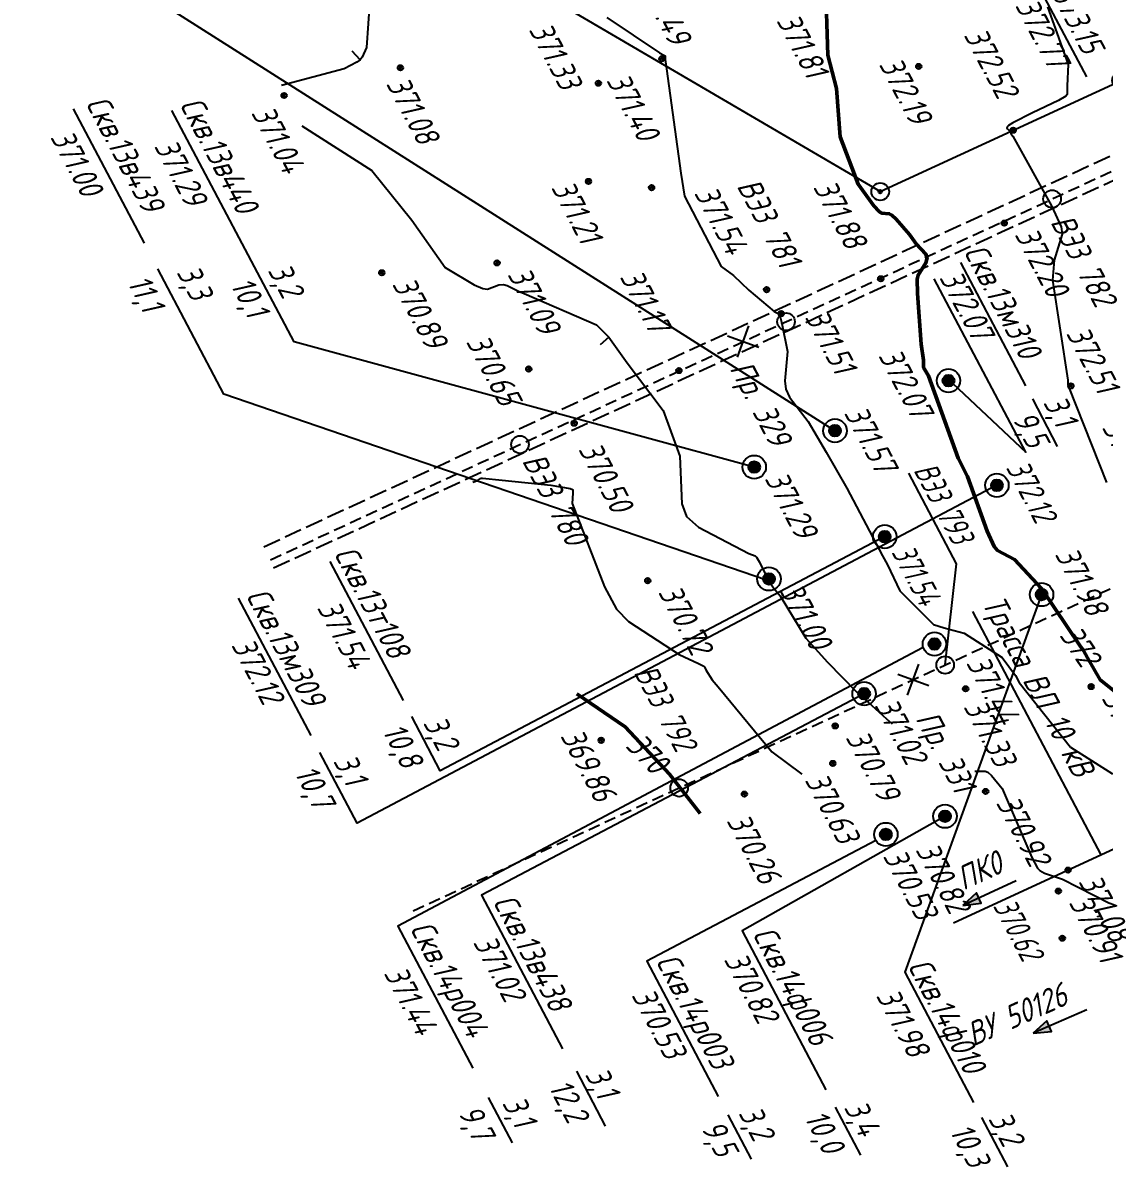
# Model space of a CAD drawing. Extents: x 1519376 to 1519821, y 2185182 to 2185720.
# Drawn here: x 1519402.4 to 1519586.8, y 2185394.9 to 2185590.2 of the extents above; entities that cross this region are included whole.
import ezdxf
from ezdxf.enums import TextEntityAlignment as Align

# ---------------------------------------------------------------- set-up
doc = ezdxf.new("R2010")
doc.units = 0
doc.linetypes.add('IZ_HIDDEN', pattern=[3, 2, -1])
doc.linetypes.add('ИИDash_30_10', pattern=[4, 3, -1])
for name, color, linetype, lineweight in [('ИИ_ГЕОПУНКТ_025', 7, 'Continuous', 25), ('ИИ_ГЕОФИЗИКА_025', 7, 'Continuous', 25), ('ИИ_ОТМЕТКА_025', 7, 'Continuous', 25), ('ИИ_РЕЛЬЕФ_025', 34, 'Continuous', 25), ('ИИ_РЕЛЬЕФ_050', 34, 'Continuous', 50), ('ИИ_СКВАЖИНА_025', 7, 'Continuous', 25), ('ИИ_ТЕКСТ_025', 7, 'Continuous', 25), ('ИИ_ТРАССА_ЛЭП_025', 7, 'Continuous', 25), ('ИИ_ТРАССА_ТРУБ_025', 7, 'Continuous', 25), ('ИИ_УГОДЬЯ_025', 7, 'Continuous', 25)]:
    doc.layers.add(name, color=color, linetype=linetype, lineweight=lineweight)
doc.styles.add('VNIPISIMPLEXCUR', font='simplex.shx', dxfattribs={"width": 0.8, "oblique": 15})

# ---------------------------------------------------------------- blocks, each defined once
blk = doc.blocks.new('PICKET')
at = {"color": 0, "linetype": 'Continuous', "lineweight": 25}
for p, q in [((-0.23, 0), (0.23, 0)), ((0, 0.23), (0, -0.23))]:
    blk.add_line(p, q, dxfattribs=at)
blk.add_circle((0, 0), 0.23, dxfattribs=at)
at = {"color": 0, "linetype": 'Continuous', "style": 'VNIPISIMPLEXCUR', "oblique": 15, "width": 0.8}
blk.add_attdef('OTMETKA', (1.25, 0.3), '', height=2, dxfattribs=at)
at = {"color": 8, "linetype": 'Continuous', "style": 'VNIPISIMPLEXCUR', "oblique": 15, "width": 0.8, "flags": 1}
blk.add_attdef('NOMER', (1.25, -2.7), '', height=2, dxfattribs=at)
blk = doc.blocks.new('ИИ15009')
at = {"linetype": 'Continuous', "lineweight": 25}
blk.add_hatch(color=0, dxfattribs=at).paths.add_polyline_path([(0, 0), (1.5, -0.5), (1.5, 0.5)])
at = {"color": 0, "linetype": 'Continuous', "lineweight": 25}
blk.add_lwpolyline([(0, 0), (1.5, -0.5), (1.5, 0.5)], close=True, dxfattribs=at)
blk.add_lwpolyline([(5, 0), (0, 0)], dxfattribs=at)
blk = doc.blocks.new('ИИ050052Р')
at = {"linetype": 'Continuous', "lineweight": 25}
h = blk.add_hatch(color=0, dxfattribs=at)
edge = h.paths.add_edge_path()
edge.add_arc((0, 0), 0.15, 0, 360)
at = {"color": 0, "linetype": 'Continuous', "lineweight": 25}
for radius in [0.75, 0.15]:
    blk.add_circle((0, 0), radius, dxfattribs=at)
at = {"color": 0, "linetype": 'Continuous', "style": 'VNIPISIMPLEXCUR', "oblique": 15, "width": 0.8}
for tag, p in [('CENTRE', (1.45, 0.7)), ('HEIGHT', (1.45, -2.7))]:
    blk.add_attdef(tag, p, '', height=2, dxfattribs=at)
for tag, p in [('NUMBER', (-2, -1)), ('STATIONING', (-2, -4.4)), ('ALPHA', (-2, -7.8))]:
    blk.add_attdef(tag, text='', height=2, dxfattribs=at).set_placement(p, align=Align.RIGHT)
at = {"color": 253, "linetype": 'Continuous', "style": 'VNIPISIMPLEXCUR', "oblique": 15, "width": 0.8, "flags": 1}
blk.add_attdef('NOTE', text='', height=1.6, dxfattribs=at).set_placement((-2, -10.8), align=Align.RIGHT)
blk = doc.blocks.new('ИИ053296')
at = {"color": 0, "linetype": 'Continuous', "lineweight": 25}
blk.add_lwpolyline([(0, 0), (1, 0)], dxfattribs=at)
blk = doc.blocks.new('ИИ22001')
at = {"color": 0, "linetype": 'Continuous', "lineweight": 25}
blk.add_circle((0, 0), 0.75, dxfattribs=at)
at = {"color": 0, "linetype": 'Continuous', "style": 'VNIPISIMPLEXCUR', "oblique": 15, "width": 0.8}
blk.add_attdef('NUMBER', (1.7, -1), '', height=2, dxfattribs=at)
blk = doc.blocks.new('ИИ22002')
at = {"color": 0, "linetype": 'Continuous', "lineweight": 25}
for points in [[(-1, 1), (1, -1)], [(-1, -1), (1, 1)]]:
    blk.add_lwpolyline(points, dxfattribs=at)
at = {"color": 0, "linetype": 'Continuous', "style": 'VNIPISIMPLEXCUR', "oblique": 15, "width": 0.8}
blk.add_attdef('NUMBER', (1.7, -1), '', height=2, dxfattribs=at)
blk = doc.blocks.new('ИИ25001')
at = {"linetype": 'Continuous'}
h = blk.add_hatch(color=0, dxfattribs=at)
edge = h.paths.add_edge_path()
edge.add_arc((0, 0), 0.5, 0, 360)
at = {"color": 0, "linetype": 'Continuous'}
for radius in [1, 0.5]:
    blk.add_circle((0, 0), radius, dxfattribs=at)
at = {"color": 0, "style": 'VNIPISIMPLEXCUR', "oblique": 15, "width": 0.8}
for tag, p in [('NUMBER', (2, 0.7)), ('STS', (14.218, 0.7)), ('EGWL', (38.317, 0.7)), ('TFS', (19.079, -1)), ('HEIGHT', (2, -2.7)), ('FS', (14.218, -2.7)), ('AGWL', (36.594, -2.7))]:
    blk.add_attdef(tag, p, '', height=2, dxfattribs=at)
at = {"color": 253, "style": 'VNIPISIMPLEXCUR', "oblique": 15, "width": 0.8, "flags": 1}
for tag, p in [('DATE', (-2.5, -0.8)), ('NOTE1', (-2.5, -3.2)), ('NOTE2', (-2.5, -5.6))]:
    blk.add_attdef(tag, text='', height=1.6, dxfattribs=at).set_placement(p, align=Align.RIGHT)

msp = doc.modelspace()

# ---------------------------------------------------------------- linework, layer by layer
at = {"elevation": 372.13}
msp.add_lwpolyline([(1519586.351, 2185448.226), (1519564.46, 2185489.764)], dxfattribs=at)
at = {"layer": 'ИИ_ГЕОПУНКТ_025', "elevation": 372.08}
msp.add_lwpolyline([(1519548.65, 2185561.43), (1519466.147, 2185609.819), (1519447.777, 2185644.676)], dxfattribs=at)
at = {"layer": 'ИИ_ГЕОПУНКТ_025'}
msp.add_lwpolyline([(1519576.702, 2185594.573), (1519583.854, 2185581.002)], dxfattribs=at)
at = {"layer": 'ИИ_ГЕОФИЗИКА_025', "linetype": 'IZ_HIDDEN', "flags": 128}
for points in [[(1519444.619, 2185498.588), (1519695.95, 2185614.686)], [(1519468.965, 2185438.66), (1519723.04, 2185556.14)]]:
    msp.add_lwpolyline(points, dxfattribs=at)
at = {"layer": 'ИИ_ГЕОФИЗИКА_025', "flags": 128}
msp.add_lwpolyline([(1519559.731, 2185480.629), (1519561.679, 2185497.872), (1519553.523, 2185513.347)], dxfattribs=at)
at = {"layer": 'ИИ_РЕЛЬЕФ_025'}
for points, elevation in [([(1519461.248, 2185607.268), (1519461.508, 2185603.059), (1519461.591, 2185594.296), (1519461.02, 2185586.024), (1519460.265, 2185584.368), (1519459.95, 2185583.958), (1519459.383, 2185583.55), (1519457.21, 2185582.414), (1519446.508, 2185579.523)], 371), ([(1519577.173, 2185592.955), (1519580.711, 2185583.124), (1519580.554, 2185579.511), (1519580.566, 2185578.362), (1519580.548, 2185578.034), (1519580.299, 2185577.718), (1519579.086, 2185577.002), (1519574.617, 2185574.91), (1519571.265, 2185573.162), (1519570.559, 2185572.709), (1519570.363, 2185572.571), (1519570.25, 2185572.346), (1519570.377, 2185572.162), (1519570.882, 2185571.563), (1519570.995, 2185571.265), (1519571.245, 2185570.919), (1519577.89, 2185558.985), (1519579.495, 2185555.431), (1519579.681, 2185554.146), (1519578.316, 2185549.707), (1519578.063, 2185546.31), (1519580.67, 2185529.27), (1519580.681, 2185528.34), (1519580.702, 2185528.288), (1519580.799, 2185527.998), (1519587.251, 2185511.761)], 372.5), ([(1519502.012, 2185591.133), (1519511, 2185585.122), (1519511.746, 2185584.739), (1519511.951, 2185584.615), (1519511.969, 2185584.393), (1519511.977, 2185583.989), (1519512.181, 2185582.397), (1519514.614, 2185564.582), (1519515.268, 2185560.642), (1519521.523, 2185548.665), (1519523.617, 2185547.136), (1519526.254, 2185544.582), (1519530.575, 2185540.945), (1519531.222, 2185540.603), (1519531.4, 2185540.494), (1519531.518, 2185540.264), (1519531.868, 2185538.92), (1519532.852, 2185534.161), (1519532.357, 2185529.118), (1519532.519, 2185527.687), (1519533.167, 2185526.347), (1519536.334, 2185522.186), (1519539.445, 2185516.98), (1519542.962, 2185510.784), (1519549.019, 2185499.28), (1519549.898, 2185497.721), (1519552.016, 2185493.259), (1519557.745, 2185487.562), (1519559.544, 2185486.968), (1519562.944, 2185486.076), (1519569.432, 2185481.892), (1519571.729, 2185478.856), (1519572.365, 2185477.64), (1519581.121, 2185466.618), (1519588.287, 2185462.068)], 371.5), ([(1519449.979, 2185572.648), (1519461.939, 2185565.052), (1519468.725, 2185556.585), (1519474.433, 2185548.504), (1519479.366, 2185545.538), (1519480.864, 2185544.866), (1519481.658, 2185544.792), (1519483.592, 2185545.498), (1519484.388, 2185545.551), (1519485.012, 2185545.395), (1519487.028, 2185544.369), (1519487.901, 2185544.048), (1519500.227, 2185538.665), (1519502.369, 2185536.567), (1519505.504, 2185532.227), (1519511.644, 2185524.05), (1519514.443, 2185516.286), (1519514.8, 2185508.129), (1519515.619, 2185505.973), (1519517.675, 2185504.149), (1519526.243, 2185499.638), (1519527.321, 2185499.24), (1519527.553, 2185499.017), (1519528.051, 2185498.189), (1519529.559, 2185495.16), (1519530.432, 2185493.795), (1519531.561, 2185492.406), (1519535.949, 2185485.208), (1519539.673, 2185481.079), (1519544.587, 2185476.065), (1519546.588, 2185474.281), (1519549.699, 2185471.426), (1519550.692, 2185470.556)], 371), ([(1519479.136, 2185511.834), (1519479.925, 2185512.099), (1519480.442, 2185512.431), (1519480.596, 2185512.516), (1519480.813, 2185512.51), (1519484.132, 2185512.159), (1519492.443, 2185511.333), (1519495.732, 2185510.764), (1519496.178, 2185510.588), (1519496.229, 2185510.47), (1519496.234, 2185509.963), (1519496.089, 2185508.193), (1519501.584, 2185493.984), (1519503.647, 2185490.16), (1519505.679, 2185488.043), (1519514.338, 2185482.407), (1519517.641, 2185480.872), (1519518.568, 2185480.401), (1519518.695, 2185480.307), (1519518.75, 2185480.193), (1519518.92, 2185479.783), (1519519.974, 2185478.081), (1519521.014, 2185476.898), (1519530.166, 2185465.787), (1519535.254, 2185461.982)], 370.5), ([(1519564.802, 2185462.482), (1519566.566, 2185462.481), (1519567.035, 2185462.313), (1519567.643, 2185461.771), (1519569.453, 2185459.555), (1519574.542, 2185447.736), (1519575.465, 2185445.933), (1519575.863, 2185445.521), (1519576.688, 2185445.098), (1519579.76, 2185444.038), (1519587.753, 2185439.937)], 371)]:
    msp.add_lwpolyline(points, dxfattribs=dict(at, elevation=elevation))
at = {"layer": 'ИИ_РЕЛЬЕФ_050'}
for points, elevation in [([(1519539.289, 2185597.303), (1519539.732, 2185584.731), (1519541.164, 2185579.041), (1519541.836, 2185570.813), (1519544.867, 2185562.709), (1519547.58, 2185559.033), (1519548.444, 2185558.057), (1519548.872, 2185557.781), (1519550.197, 2185557.662), (1519550.644, 2185557.418), (1519551.368, 2185556.734), (1519553.656, 2185554.097), (1519554.798, 2185552.516), (1519556.42, 2185550.757), (1519556.621, 2185550.272), (1519556.646, 2185550.125), (1519556.621, 2185549.929), (1519556.437, 2185549.261), (1519555.094, 2185547.183), (1519554.961, 2185546.5), (1519554.993, 2185544.029), (1519555.61, 2185535.397), (1519556.009, 2185532.651), (1519556.043, 2185531.423), (1519556.891, 2185529.965), (1519561.951, 2185515.936), (1519563.541, 2185512.79), (1519566.921, 2185503.458), (1519568.085, 2185500.874), (1519568.661, 2185500.159), (1519571.563, 2185498.648), (1519576.159, 2185493.694), (1519582.71, 2185483.944), (1519583.348, 2185483.1), (1519583.997, 2185481.862), (1519586.179, 2185478.071), (1519588.697, 2185476.119)], 372), ([(1519496.897, 2185475.68), (1519505.118, 2185470.074), (1519512.706, 2185462.005), (1519517.956, 2185455.289)], 370)]:
    msp.add_lwpolyline(points, dxfattribs=dict(at, elevation=elevation))
at = {"layer": 'ИИ_СКВАЖИНА_025', "flags": 128}
for points in [[(1519540.93, 2185520.62), (1519426.668, 2185593.136), (1519405.202, 2185633.787)], [(1519423.119, 2185552.619), (1519411.035, 2185575.549)], [(1519527.155, 2185514.407), (1519448.647, 2185535.781), (1519427.821, 2185575.298)], [(1519529.259, 2185495.1), (1519436.691, 2185526.866), (1519425.431, 2185548.233)], [(1519562.336, 2185549.305), (1519573.426, 2185528.261)], [(1519560.083, 2185529.568), (1519573.472, 2185516.972), (1519557.875, 2185546.568)], [(1519574.6, 2185526.034), (1519578.861, 2185517.948)], [(1519568.551, 2185511.298), (1519459.403, 2185453.644), (1519453.044, 2185465.709)], [(1519549.424, 2185502.536), (1519473.602, 2185462.576), (1519468.729, 2185471.823)], [(1519467.295, 2185474.545), (1519454.783, 2185498.286)], [(1519451.542, 2185468.561), (1519439.178, 2185492.02)], [(1519576.179, 2185492.646), (1519552.858, 2185428.192), (1519564.575, 2185405.953)], [(1519555.89, 2185483.56), (1519466.356, 2185436.013), (1519479.138, 2185411.773)], [(1519545.907, 2185475.722), (1519480.601, 2185441.304), (1519494.418, 2185415.087)], [(1519559.703, 2185454.805), (1519525.073, 2185435.217), (1519539.37, 2185408.09)], [(1519547.876, 2185450.65), (1519508.817, 2185430.065), (1519520.989, 2185406.969)], [(1519496.806, 2185411.277), (1519501.73, 2185401.921)], [(1519481.769, 2185406.784), (1519485.834, 2185399.077)], [(1519522.633, 2185403.85), (1519526.631, 2185396.262)], [(1519540.935, 2185405.12), (1519545.257, 2185396.918)], [(1519565.93, 2185403.381), (1519570.381, 2185394.932)]]:
    msp.add_lwpolyline(points, dxfattribs=at)
at = {"layer": 'ИИ_ТРАССА_ЛЭП_025', "elevation": 372.13}
msp.add_lwpolyline([(1519561.177, 2185436.594), (1519631.468, 2185469.074), (1519659.393, 2185416.074)], dxfattribs=at)
at = {"layer": 'ИИ_ТРАССА_ТРУБ_025', "color": 4}
msp.add_lwpolyline([(1519548.65, 2185561.43), (1519589.74, 2185580.43), (1519656.51, 2185453.73), (1519684.31, 2185400.98)], dxfattribs=at)
at = {"layer": 'ИИ_УГОДЬЯ_025', "linetype": 'ИИDash_30_10', "flags": 128}
for points in [[(1519443.474, 2185500.813), (1519692.177, 2185615.697)], [(1519445.154, 2185497.183), (1519693.856, 2185612.067)]]:
    msp.add_lwpolyline(points, dxfattribs=at)

# ---------------------------------------------------------------- block references
at = {"layer": 'ИИ_ГЕОПУНКТ_025'}
ref = msp.add_blockref('ИИ050052Р', (1519589.74, 2185580.43, 372.77), dxfattribs=dict(at, xscale=2, yscale=2, zscale=2, rotation=297.79))
ref.add_attrib('NUMBER', 'ВУ 59860', dxfattribs={"layer": '0', "color": 0, "linetype": 'Continuous', "height": 4, "rotation": 297.79, "style": 'VNIPISIMPLEXCUR', "oblique": 15, "width": 0.8}).set_placement((1519606.256, 2185699.217), align=Align.RIGHT)
ref.add_attrib('CENTRE', '373.15', (1519577.668, 2185595.301, 372.77), dxfattribs={"layer": '0', "color": 0, "linetype": 'Continuous', "height": 4, "rotation": 297.79, "style": 'VNIPISIMPLEXCUR', "oblique": 15, "width": 0.8})
ref.add_attrib('HEIGHT', '372.77', (1519571.59, 2185593.221, 372.77), dxfattribs={"layer": '0', "color": 0, "linetype": 'Continuous', "height": 4, "rotation": 297.79, "style": 'VNIPISIMPLEXCUR', "oblique": 15, "width": 0.8})
ref.add_attrib('STATIONING', "ПК0'+45.27", dxfattribs={"layer": '0', "color": 0, "linetype": 'Continuous', "height": 4, "rotation": 297.79, "style": 'VNIPISIMPLEXCUR', "oblique": 15, "width": 0.8}).set_placement((1519600.952, 2185692.122), align=Align.RIGHT)
ref.add_attrib('ALPHA', "a=87°2'", dxfattribs={"layer": '0', "color": 0, "linetype": 'Continuous', "height": 4, "rotation": 297.79, "style": 'VNIPISIMPLEXCUR', "oblique": 15, "width": 0.8}).set_placement((1519589.597, 2185696.509), align=Align.RIGHT)
ref = msp.add_blockref('ИИ050052Р', (1519548.65, 2185561.43, 372.08), dxfattribs=dict(at, xscale=2, yscale=2, zscale=2, rotation=297.79))
ref.add_attrib('NUMBER', 'Т.59861', dxfattribs={"layer": '0', "color": 0, "linetype": 'Continuous', "height": 4, "rotation": 297.79, "style": 'VNIPISIMPLEXCUR', "oblique": 15, "width": 0.8}).set_placement((1519459.159, 2185633.15), align=Align.RIGHT)
ref.add_attrib('CENTRE', '372.41', (1519464.425, 2185630.025), dxfattribs={"layer": '0', "color": 0, "linetype": 'Continuous', "height": 4, "rotation": 297.79, "style": 'VNIPISIMPLEXCUR', "oblique": 15, "width": 0.8})
ref.add_attrib('HEIGHT', '372.08', (1519458.087, 2185627.46), dxfattribs={"layer": '0', "color": 0, "linetype": 'Continuous', "height": 4, "rotation": 297.79, "style": 'VNIPISIMPLEXCUR', "oblique": 15, "width": 0.8})
ref.add_attrib('STATIONING', "ПК0'", dxfattribs={"layer": '0', "color": 0, "linetype": 'Continuous', "height": 4, "rotation": 297.79, "style": 'VNIPISIMPLEXCUR', "oblique": 15, "width": 0.8}).set_placement((1519446.46, 2185631.773), align=Align.RIGHT)
at = {"layer": 'ИИ_ГЕОФИЗИКА_025'}
ref = msp.add_blockref('ИИ22001', (1519532.582, 2185539.221), dxfattribs=dict(at, xscale=2, yscale=2, zscale=2))
ref.add_attrib('NUMBER', 'ВЭЗ 781', (1519524.107, 2185562.406), dxfattribs={"layer": '0', "color": 0, "linetype": 'Continuous', "height": 4, "rotation": 297.79, "style": 'VNIPISIMPLEXCUR', "oblique": 15, "width": 0.8})
ref = msp.add_blockref('ИИ22001', (1519577.973, 2185560.189), dxfattribs=dict(at, xscale=2, yscale=2, zscale=2))
ref.add_attrib('NUMBER', 'ВЭЗ 782', (1519577.62, 2185556.245), dxfattribs={"layer": '0', "color": 0, "linetype": 'Continuous', "height": 4, "rotation": 297.79, "style": 'VNIPISIMPLEXCUR', "oblique": 15, "width": 0.8})
ref = msp.add_blockref('ИИ22002', (1519525.28, 2185535.848), dxfattribs=dict(at, xscale=2, yscale=2, zscale=2, rotation=25))
ref.add_attrib('NUMBER', 'Пр. 329', (1519522.848, 2185531.262), dxfattribs={"layer": '0', "color": 0, "linetype": 'Continuous', "height": 4, "rotation": 297.79, "style": 'VNIPISIMPLEXCUR', "oblique": 15, "width": 0.8})
ref = msp.add_blockref('ИИ22001', (1519487.191, 2185518.254), dxfattribs=dict(at, xscale=2, yscale=2, zscale=2))
ref.add_attrib('NUMBER', 'ВЭЗ 780', (1519487.483, 2185515.489), dxfattribs={"layer": '0', "color": 0, "linetype": 'Continuous', "height": 4, "rotation": 297.79, "style": 'VNIPISIMPLEXCUR', "oblique": 15, "width": 0.8})
ref = msp.add_blockref('ИИ22001', (1519559.731, 2185480.629), dxfattribs=dict(at, xscale=2, yscale=2, zscale=2))
ref.add_attrib('NUMBER', 'ВЭЗ 793', (1519554.266, 2185513.886), dxfattribs={"layer": '0', "color": 0, "linetype": 'Continuous', "height": 4, "rotation": 297.79, "style": 'VNIPISIMPLEXCUR', "oblique": 15, "width": 0.7})
ref = msp.add_blockref('ИИ22001', (1519514.348, 2185459.644), dxfattribs=dict(at, xscale=2, yscale=2, zscale=2))
ref.add_attrib('NUMBER', 'ВЭЗ 792', (1519506.541, 2185479.361), dxfattribs={"layer": '0', "color": 0, "linetype": 'Continuous', "height": 4, "rotation": 297.79, "style": 'VNIPISIMPLEXCUR', "oblique": 15, "width": 0.75})
ref = msp.add_blockref('ИИ22002', (1519554.285, 2185478.111), dxfattribs=dict(at, xscale=2, yscale=2, zscale=2, rotation=25))
ref.add_attrib('NUMBER', 'Пр. 331', (1519554.569, 2185471.475), dxfattribs={"layer": '0', "color": 0, "linetype": 'Continuous', "height": 4, "rotation": 297.79, "style": 'VNIPISIMPLEXCUR', "oblique": 15, "width": 0.8})
at = {"layer": 'ИИ_ОТМЕТКА_025'}
ref = msp.add_blockref('PICKET', (1519511.414, 2185584.129, 371.49), dxfattribs=dict(at, xscale=2, yscale=2, zscale=2, rotation=297.79))
ref.add_attrib('OTMETKA', '371.49', (1519507.152, 2185596.953, 371.49), dxfattribs={"layer": '0', "color": 0, "linetype": 'Continuous', "height": 4, "rotation": 297.79, "style": 'VNIPISIMPLEXCUR', "oblique": 15, "width": 0.8})
at = {"layer": 'ИИ_ОТМЕТКА_025', "xscale": 2, "yscale": 2, "zscale": 2}
for p, rotation, values in [((1519529.167, 2185592.579, 371.81), 297.79, {'OTMETKA': '371.81'}), ((1519569.816, 2185556.056, 372.2), 297.79, {'OTMETKA': '372.20'}), ((1519463.617, 2185547.587, 370.89), 297.79, {'OTMETKA': '370.89'}), ((1519483.283, 2185549.254, 371.09), 297.79, {'OTMETKA': '371.09'}), ((1519527.155, 2185514.407, 371.29), 297.79, {'OTMETKA': '371.29'}), ((1519508.987, 2185495.014, 370.72), 297.79, {'OTMETKA': '370.72'}), ((1519529.666, 2185495.314, 371), 297.79, {'OTMETKA': '371.00'}), ((1519545.907, 2185475.722, 371.02), 297.79, {'OTMETKA': '371.02'}), ((1519584.639, 2185476.932, 371.93), 297.79, {'OTMETKA': '371.93'}), ((1519540.966, 2185470.214, 370.79), 297.79, {'OTMETKA': '370.79'}), ((1519566.633, 2185459.044, 370.92), 297.79, {'OTMETKA': '370.92'}), ((1519580.69, 2185445.611, 371.08), 297.7898681087445, {'OTMETKA': '371.08'}), ((1519579.046, 2185442.029, 370.91), 297.79, {'OTMETKA': '370.91'})]:
    msp.add_blockref('PICKET', p, dxfattribs=dict(at, rotation=rotation)).add_auto_attribs(values)
at = {"layer": 'ИИ_ОТМЕТКА_025'}
ref = msp.add_blockref('PICKET', (1519500.57, 2185579.93, 371.33), dxfattribs=dict(at, xscale=2, yscale=2, zscale=2, rotation=297.79))
ref.add_attrib('OTMETKA', '371.33', (1519488.616, 2185589.111, 371.33), dxfattribs={"layer": '0', "color": 0, "linetype": 'Continuous', "height": 4, "rotation": 297.79, "style": 'VNIPISIMPLEXCUR', "oblique": 15, "width": 0.8})
ref = msp.add_blockref('PICKET', (1519571.34, 2185571.91, 372.52), dxfattribs=dict(at, xscale=2, yscale=2, zscale=2, rotation=297.79))
ref.add_attrib('OTMETKA', '372.52', (1519562.822, 2185588.185, 372.52), dxfattribs={"layer": '0', "color": 0, "linetype": 'Continuous', "height": 4, "rotation": 297.79, "style": 'VNIPISIMPLEXCUR', "oblique": 15, "width": 0.8})
ref = msp.add_blockref('PICKET', (1519466.79, 2185582.568, 371.08), dxfattribs=dict(at, xscale=2, yscale=2, zscale=2, rotation=297.79))
ref.add_attrib('OTMETKA', '371.08', (1519464.272, 2185579.868, 371.08), dxfattribs={"layer": '0', "color": 0, "linetype": 'Continuous', "height": 4, "rotation": 297.79, "style": 'VNIPISIMPLEXCUR', "oblique": 15, "width": 0.8})
ref = msp.add_blockref('PICKET', (1519555.221, 2185582.811, 372.19), dxfattribs=dict(at, xscale=2, yscale=2, zscale=2, rotation=297.79))
ref.add_attrib('OTMETKA', '372.19', (1519548.357, 2185583.18, 372.19), dxfattribs={"layer": '0', "color": 0, "linetype": 'Continuous', "height": 4, "rotation": 297.79, "style": 'VNIPISIMPLEXCUR', "oblique": 15, "width": 0.8})
ref = msp.add_blockref('PICKET', (1519509.65, 2185562.11, 371.4), dxfattribs=dict(at, xscale=2, yscale=2, zscale=2, rotation=297.79))
ref.add_attrib('OTMETKA', '371.40', (1519501.847, 2185580.454, 371.4), dxfattribs={"layer": '0', "color": 0, "linetype": 'Continuous', "height": 4, "rotation": 297.79, "style": 'VNIPISIMPLEXCUR', "oblique": 15, "width": 0.8})
ref = msp.add_blockref('PICKET', (1519446.941, 2185577.842, 371.04), dxfattribs=dict(at, xscale=2, yscale=2, zscale=2, rotation=297.79))
ref.add_attrib('OTMETKA', '371.04', (1519441.256, 2185574.909, 371.04), dxfattribs={"layer": '0', "color": 0, "linetype": 'Continuous', "height": 4, "rotation": 297.79, "style": 'VNIPISIMPLEXCUR', "oblique": 15, "width": 0.8})
ref = msp.add_blockref('PICKET', (1519498.881, 2185563.175, 371.21), dxfattribs=dict(at, xscale=2, yscale=2, zscale=2, rotation=297.79))
ref.add_attrib('OTMETKA', '371.21', (1519492.432, 2185562.145, 371.21), dxfattribs={"layer": '0', "color": 0, "linetype": 'Continuous', "height": 4, "rotation": 297.79, "style": 'VNIPISIMPLEXCUR', "oblique": 15, "width": 0.8})
ref = msp.add_blockref('PICKET', (1519529.264, 2185544.698, 371.54), dxfattribs=dict(at, xscale=2, yscale=2, zscale=2, rotation=297.79))
ref.add_attrib('OTMETKA', '371.54', (1519516.829, 2185561.208, 371.54), dxfattribs={"layer": '0', "color": 0, "linetype": 'Continuous', "height": 4, "rotation": 297.79, "style": 'VNIPISIMPLEXCUR', "oblique": 15, "width": 0.8})
ref = msp.add_blockref('PICKET', (1519548.743, 2185546.566, 371.88), dxfattribs=dict(at, xscale=2, yscale=2, zscale=2, rotation=297.79))
ref.add_attrib('OTMETKA', '371.88', (1519537.127, 2185562.235, 371.88), dxfattribs={"layer": '0', "color": 0, "linetype": 'Continuous', "height": 4, "rotation": 297.79, "style": 'VNIPISIMPLEXCUR', "oblique": 15, "width": 0.8})
ref = msp.add_blockref('PICKET', (1519514.31, 2185530.88, 371.17), dxfattribs=dict(at, xscale=2, yscale=2, zscale=2, rotation=297.79))
ref.add_attrib('OTMETKA', '371.17', (1519504.137, 2185546.915, 371.17), dxfattribs={"layer": '0', "color": 0, "linetype": 'Continuous', "height": 4, "rotation": 297.79, "style": 'VNIPISIMPLEXCUR', "oblique": 15, "width": 0.8})
ref = msp.add_blockref('PICKET', (1519531.76, 2185540.61, 371.51), dxfattribs=dict(at, xscale=2, yscale=2, zscale=2, rotation=297.79))
ref.add_attrib('OTMETKA', '371.51', (1519535.713, 2185540.034, 371.51), dxfattribs={"layer": '0', "color": 0, "linetype": 'Continuous', "height": 4, "rotation": 297.79, "style": 'VNIPISIMPLEXCUR', "oblique": 15, "width": 0.8})
ref = msp.add_blockref('PICKET', (1519488.688, 2185531.151, 370.65), dxfattribs=dict(at, xscale=2, yscale=2, zscale=2, rotation=297.79))
ref.add_attrib('OTMETKA', '370.65', (1519477.913, 2185535.822, 370.65), dxfattribs={"layer": '0', "color": 0, "linetype": 'Continuous', "height": 4, "rotation": 297.79, "style": 'VNIPISIMPLEXCUR', "oblique": 15, "width": 0.8})
ref = msp.add_blockref('PICKET', (1519581.176, 2185528.268, 372.51), dxfattribs=dict(at, xscale=2, yscale=2, zscale=2, rotation=297.79))
ref.add_attrib('OTMETKA', '372.51', (1519580.279, 2185537.25, 372.51), dxfattribs={"layer": '0', "color": 0, "linetype": 'Continuous', "height": 4, "rotation": 297.79, "style": 'VNIPISIMPLEXCUR', "oblique": 15, "width": 0.8})
ref = msp.add_blockref('PICKET', (1519560.297, 2185529.161, 372.07), dxfattribs=dict(at, xscale=2, yscale=2, zscale=2, rotation=297.79))
ref.add_attrib('OTMETKA', '372.07', (1519548.255, 2185533.452, 372.07), dxfattribs={"layer": '0', "color": 0, "linetype": 'Continuous', "height": 4, "rotation": 297.79, "style": 'VNIPISIMPLEXCUR', "oblique": 15, "width": 0.8})
ref = msp.add_blockref('PICKET', (1519540.93, 2185520.62, 371.57), dxfattribs=dict(at, xscale=2, yscale=2, zscale=2, rotation=297.79))
ref.add_attrib('OTMETKA', '371.57', (1519542.391, 2185523.666, 371.57), dxfattribs={"layer": '0', "color": 0, "linetype": 'Continuous', "height": 4, "rotation": 297.79, "style": 'VNIPISIMPLEXCUR', "oblique": 15, "width": 0.8})
ref = msp.add_blockref('PICKET', (1519496.44, 2185521.9, 370.5), dxfattribs=dict(at, xscale=2, yscale=2, zscale=2, rotation=297.79))
ref.add_attrib('OTMETKA', '370.50', (1519497.076, 2185517.47, 370.5), dxfattribs={"layer": '0', "color": 0, "linetype": 'Continuous', "height": 4, "rotation": 297.79, "style": 'VNIPISIMPLEXCUR', "oblique": 15, "width": 0.8})
ref = msp.add_blockref('PICKET', (1519589.377, 2185511.292, 372.54), dxfattribs=dict(at, xscale=2, yscale=2, zscale=2, rotation=297.79))
ref.add_attrib('OTMETKA', '372.54', (1519586.385, 2185521.201, 372.54), dxfattribs={"layer": '0', "color": 0, "linetype": 'Continuous', "height": 4, "rotation": 297.79, "style": 'VNIPISIMPLEXCUR', "oblique": 15, "width": 0.8})
ref = msp.add_blockref('PICKET', (1519568.551, 2185511.298, 372.12), dxfattribs=dict(at, xscale=2, yscale=2, zscale=2, rotation=297.79))
ref.add_attrib('OTMETKA', '372.12', (1519570.015, 2185514.35, 372.12), dxfattribs={"layer": '0', "color": 0, "linetype": 'Continuous', "height": 4, "rotation": 297.79, "style": 'VNIPISIMPLEXCUR', "oblique": 15, "width": 0.75})
ref = msp.add_blockref('PICKET', (1519549.424, 2185502.536, 371.54), dxfattribs=dict(at, xscale=2, yscale=2, zscale=2, rotation=297.79))
ref.add_attrib('OTMETKA', '371.54', (1519550.49, 2185499.897, 371.54), dxfattribs={"layer": '0', "color": 0, "linetype": 'Continuous', "height": 4, "rotation": 297.79, "style": 'VNIPISIMPLEXCUR', "oblique": 15, "width": 0.7})
ref = msp.add_blockref('PICKET', (1519576.179, 2185492.646, 371.98), dxfattribs=dict(at, xscale=2, yscale=2, zscale=2, rotation=297.79))
ref.add_attrib('OTMETKA', '371.98', (1519578.356, 2185499.553, 371.98), dxfattribs={"layer": '0', "color": 0, "linetype": 'Continuous', "height": 4, "rotation": 297.79, "style": 'VNIPISIMPLEXCUR', "oblique": 15, "width": 0.8})
ref = msp.add_blockref('PICKET', (1519557.906, 2185484.203, 371.44), dxfattribs=dict(at, xscale=2, yscale=2, zscale=2, rotation=297.79))
ref.add_attrib('OTMETKA', '371.44', (1519563.229, 2185480.992), dxfattribs={"layer": '0', "color": 0, "linetype": 'Continuous', "height": 4, "rotation": 297.79, "style": 'VNIPISIMPLEXCUR', "oblique": 15, "width": 0.8})
ref = msp.add_blockref('PICKET', (1519563.223, 2185476.558, 371.33), dxfattribs=dict(at, xscale=2, yscale=2, zscale=2, rotation=297.79))
ref.add_attrib('OTMETKA', '371.33', (1519562.773, 2185473.528, 371.33), dxfattribs={"layer": '0', "color": 0, "linetype": 'Continuous', "height": 4, "rotation": 297.79, "style": 'VNIPISIMPLEXCUR', "oblique": 15, "width": 0.8})
ref = msp.add_blockref('PICKET', (1519501.04, 2185467.763, 369.86), dxfattribs=dict(at, xscale=2, yscale=2, zscale=2, rotation=297.79))
ref.add_attrib('OTMETKA', '369.86', (1519494.005, 2185468.531, 369.86), dxfattribs={"layer": '0', "color": 0, "linetype": 'Continuous', "height": 4, "rotation": 297.79, "style": 'VNIPISIMPLEXCUR', "oblique": 15, "width": 0.8})
ref = msp.add_blockref('PICKET', (1519540.552, 2185463.82, 370.63), dxfattribs=dict(at, xscale=2, yscale=2, zscale=2, rotation=297.79))
ref.add_attrib('OTMETKA', '370.63', (1519535.696, 2185461.01, 370.63), dxfattribs={"layer": '0', "color": 0, "linetype": 'Continuous', "height": 4, "rotation": 297.79, "style": 'VNIPISIMPLEXCUR', "oblique": 15, "width": 0.8})
ref = msp.add_blockref('PICKET', (1519525.474, 2185458.59, 370.26), dxfattribs=dict(at, xscale=2, yscale=2, zscale=2, rotation=297.79))
ref.add_attrib('OTMETKA', '370.26', (1519522.347, 2185454.064, 370.26), dxfattribs={"layer": '0', "color": 0, "linetype": 'Continuous', "height": 4, "rotation": 297.79, "style": 'VNIPISIMPLEXCUR', "oblique": 15, "width": 0.8})
ref = msp.add_blockref('PICKET', (1519559.703, 2185454.805, 370.82), dxfattribs=dict(at, xscale=2, yscale=2, zscale=2, rotation=297.79))
ref.add_attrib('OTMETKA', '370.82', (1519554.587, 2185449.108, 370.82), dxfattribs={"layer": '0', "color": 0, "linetype": 'Continuous', "height": 4, "rotation": 297.79, "style": 'VNIPISIMPLEXCUR', "oblique": 15, "width": 0.8})
ref = msp.add_blockref('PICKET', (1519549.61, 2185451.701, 370.53), dxfattribs=dict(at, xscale=2, yscale=2, zscale=2, rotation=297.79))
ref.add_attrib('OTMETKA', '370.53', (1519549.037, 2185448.026, 370.53), dxfattribs={"layer": '0', "color": 0, "linetype": 'Continuous', "height": 4, "rotation": 297.79, "style": 'VNIPISIMPLEXCUR', "oblique": 15, "width": 0.8})
ref = msp.add_blockref('PICKET', (1519579.714, 2185433.969, 370.62), dxfattribs=dict(at, xscale=2, yscale=2, zscale=2, rotation=297.79))
ref.add_attrib('OTMETKA', '370.62', (1519567.821, 2185439.513, 370.62), dxfattribs={"layer": '0', "color": 0, "linetype": 'Continuous', "height": 4, "rotation": 297.79, "style": 'VNIPISIMPLEXCUR', "oblique": 15, "width": 0.7})
at = {"layer": 'ИИ_РЕЛЬЕФ_025', "xscale": 2, "yscale": 2, "zscale": 2}
for p, rotation in [((1519459.95, 2185583.958, 371), 134.1145341164269), ((1519502.369, 2185536.567, 371), 220.7189378649005)]:
    msp.add_blockref('ИИ053296', p, dxfattribs=dict(at, rotation=rotation))
at = {"layer": 'ИИ_СКВАЖИНА_025', "linetype": 'Continuous'}
ref = msp.add_blockref('ИИ25001', (1519540.93, 2185520.62, 371.57), dxfattribs=dict(at, xscale=2, yscale=2, zscale=2, rotation=297.79))
ref.add_attrib('NUMBER', 'Скв.13т109', (1519406.623, 2185634.536), dxfattribs={"layer": '0', "color": 0, "height": 4, "rotation": 297.79, "style": 'VNIPISIMPLEXCUR', "oblique": 15, "width": 0.8})
ref.add_attrib('HEIGHT', '371.57', (1519402.264, 2185626.976), dxfattribs={"layer": '0', "color": 0, "height": 4, "rotation": 297.79, "style": 'VNIPISIMPLEXCUR', "oblique": 15, "width": 0.8})
ref.add_attrib('STS', '3,7', (1519421.861, 2185605.89), dxfattribs={"layer": '0', "color": 0, "height": 4, "rotation": 297.79, "style": 'VNIPISIMPLEXCUR', "oblique": 15, "width": 0.8})
ref.add_attrib('FS', '9,7', (1519415.031, 2185603.755), dxfattribs={"layer": '0', "color": 0, "height": 4, "rotation": 297.79, "style": 'VNIPISIMPLEXCUR', "oblique": 15, "width": 0.8})
ref = msp.add_blockref('ИИ25001', (1519529.666, 2185495.314, 371), dxfattribs=dict(at, xscale=2, yscale=2, zscale=2, rotation=297.79))
ref.add_attrib('NUMBER', 'Скв.13в439', (1519413.021, 2185576.515), dxfattribs={"layer": '0', "color": 0, "height": 4, "rotation": 297.79, "style": 'VNIPISIMPLEXCUR', "oblique": 15, "width": 0.8})
ref.add_attrib('HEIGHT', '371.00', (1519406.992, 2185570.756), dxfattribs={"layer": '0', "color": 0, "height": 4, "rotation": 297.79, "style": 'VNIPISIMPLEXCUR', "oblique": 15, "width": 0.8})
ref.add_attrib('STS', '3,3', (1519428.528, 2185547.679), dxfattribs={"layer": '0', "color": 0, "height": 4, "rotation": 297.79, "style": 'VNIPISIMPLEXCUR', "oblique": 15, "width": 0.8})
ref.add_attrib('FS', '11,1', (1519420.115, 2185545.907), dxfattribs={"layer": '0', "color": 0, "height": 4, "rotation": 297.79, "style": 'VNIPISIMPLEXCUR', "oblique": 15, "width": 0.8})
ref = msp.add_blockref('ИИ25001', (1519527.155, 2185514.407, 371.29), dxfattribs=dict(at, xscale=2, yscale=2, zscale=2, rotation=297.79))
ref.add_attrib('NUMBER', 'Скв.13в440', (1519429.054, 2185576.302), dxfattribs={"layer": '0', "color": 0, "height": 4, "rotation": 297.79, "style": 'VNIPISIMPLEXCUR', "oblique": 15, "width": 0.8})
ref.add_attrib('HEIGHT', '371.29', (1519424.695, 2185569.215), dxfattribs={"layer": '0', "color": 0, "height": 4, "rotation": 297.79, "style": 'VNIPISIMPLEXCUR', "oblique": 15, "width": 0.8})
ref.add_attrib('STS', '3,2', (1519444.081, 2185548.012), dxfattribs={"layer": '0', "color": 0, "height": 4, "rotation": 297.79, "style": 'VNIPISIMPLEXCUR', "oblique": 15, "width": 0.8})
ref.add_attrib('FS', '10,1', (1519437.702, 2185545.53), dxfattribs={"layer": '0', "color": 0, "height": 4, "rotation": 297.79, "style": 'VNIPISIMPLEXCUR', "oblique": 15, "width": 0.8})
ref = msp.add_blockref('ИИ25001', (1519560.297, 2185529.161, 372.07), dxfattribs=dict(at, xscale=2, yscale=2, zscale=2, rotation=297.79))
ref.add_attrib('NUMBER', 'Скв.13м310', (1519562.813, 2185551.18), dxfattribs={"layer": '0', "color": 0, "height": 4, "rotation": 297.79, "style": 'VNIPISIMPLEXCUR', "oblique": 15, "width": 0.8})
ref.add_attrib('HEIGHT', '372.07', (1519558.645, 2185546.784), dxfattribs={"layer": '0', "color": 0, "height": 4, "rotation": 297.79, "style": 'VNIPISIMPLEXCUR', "oblique": 15, "width": 0.8})
ref.add_attrib('STS', '3,1', (1519576.379, 2185525.439), dxfattribs={"layer": '0', "color": 0, "height": 4, "rotation": 297.79, "style": 'VNIPISIMPLEXCUR', "oblique": 15, "width": 0.8})
ref.add_attrib('FS', '9,5', (1519571.123, 2185522.669), dxfattribs={"layer": '0', "color": 0, "height": 4, "rotation": 297.79, "style": 'VNIPISIMPLEXCUR', "oblique": 15, "width": 0.8})
ref = msp.add_blockref('ИИ25001', (1519568.551, 2185511.298, 372.12), dxfattribs=dict(at, xscale=2, yscale=2, zscale=2, rotation=297.79))
ref.add_attrib('NUMBER', 'Скв.13м309', (1519440.363, 2185492.478), dxfattribs={"layer": '0', "color": 0, "height": 4, "rotation": 297.79, "style": 'VNIPISIMPLEXCUR', "oblique": 15, "width": 0.8})
ref.add_attrib('HEIGHT', '372.12', (1519437.858, 2185484.037), dxfattribs={"layer": '0', "color": 0, "height": 4, "rotation": 297.79, "style": 'VNIPISIMPLEXCUR', "oblique": 15, "width": 0.8})
ref.add_attrib('STS', '3,1', (1519455.253, 2185464.224), dxfattribs={"layer": '0', "color": 0, "height": 4, "rotation": 297.79, "style": 'VNIPISIMPLEXCUR', "oblique": 15, "width": 0.8})
ref.add_attrib('FS', '10,7', (1519448.623, 2185462.22), dxfattribs={"layer": '0', "color": 0, "height": 4, "rotation": 297.79, "style": 'VNIPISIMPLEXCUR', "oblique": 15, "width": 0.8})
ref = msp.add_blockref('ИИ25001', (1519549.424, 2185502.536, 371.54), dxfattribs=dict(at, xscale=2, yscale=2, zscale=2, rotation=297.79))
ref.add_attrib('NUMBER', 'Скв.13т108', (1519455.369, 2185499.648), dxfattribs={"layer": '0', "color": 0, "height": 4, "rotation": 297.79, "style": 'VNIPISIMPLEXCUR', "oblique": 15, "width": 0.8})
ref.add_attrib('HEIGHT', '371.54', (1519452.484, 2185490.428), dxfattribs={"layer": '0', "color": 0, "height": 4, "rotation": 297.79, "style": 'VNIPISIMPLEXCUR', "oblique": 15, "width": 0.8})
ref.add_attrib('STS', '3,2', (1519470.585, 2185470.747), dxfattribs={"layer": '0', "color": 0, "height": 4, "rotation": 297.79, "style": 'VNIPISIMPLEXCUR', "oblique": 15, "width": 0.8})
ref.add_attrib('FS', '10,8', (1519463.615, 2185469.386), dxfattribs={"layer": '0', "color": 0, "height": 4, "rotation": 297.79, "style": 'VNIPISIMPLEXCUR', "oblique": 15, "width": 0.8})
at = {"layer": 'ИИ_СКВАЖИНА_025', "ltscale": 100}
ref = msp.add_blockref('ИИ25001', (1519576.179, 2185492.646, 371.98), dxfattribs=dict(at, xscale=2, yscale=2, zscale=2, rotation=297.79))
ref.add_attrib('NUMBER', 'Скв.14ф010', (1519553.274, 2185429.23), dxfattribs={"layer": '0', "color": 0, "height": 4, "rotation": 297.79, "style": 'VNIPISIMPLEXCUR', "oblique": 15, "width": 0.8})
ref.add_attrib('HEIGHT', '371.98', (1519547.853, 2185424.2), dxfattribs={"layer": '0', "color": 0, "height": 4, "rotation": 297.79, "style": 'VNIPISIMPLEXCUR', "oblique": 15, "width": 0.8})
ref.add_attrib('STS', '3,2', (1519566.998, 2185403.188), dxfattribs={"layer": '0', "color": 0, "height": 4, "rotation": 297.79, "style": 'VNIPISIMPLEXCUR', "oblique": 15, "width": 0.8})
ref.add_attrib('FS', '10,3', (1519560.428, 2185401.07), dxfattribs={"layer": '0', "color": 0, "height": 4, "rotation": 297.79, "style": 'VNIPISIMPLEXCUR', "oblique": 15, "width": 0.8})
ref = msp.add_blockref('ИИ25001', (1519557.906, 2185484.203, 371.44), dxfattribs=dict(at, xscale=2, yscale=2, zscale=2, rotation=297.79))
ref.add_attrib('NUMBER', 'Скв.14р004', (1519468.341, 2185435.645), dxfattribs={"layer": '0', "color": 0, "height": 4, "rotation": 297.79, "style": 'VNIPISIMPLEXCUR', "oblique": 15, "width": 0.8})
ref.add_attrib('HEIGHT', '371.44', (1519463.872, 2185428.031, 15), dxfattribs={"layer": '0', "color": 0, "height": 4, "rotation": 297.79, "style": 'VNIPISIMPLEXCUR', "oblique": 15, "width": 0.8})
ref.add_attrib('STS', '3,1', (1519484.074, 2185405.853), dxfattribs={"layer": '0', "color": 0, "height": 4, "rotation": 297.79, "style": 'VNIPISIMPLEXCUR', "oblique": 15, "width": 0.8})
ref.add_attrib('FS', '9,7', (1519476.562, 2185404.233), dxfattribs={"layer": '0', "color": 0, "height": 4, "rotation": 297.79, "style": 'VNIPISIMPLEXCUR', "oblique": 15, "width": 0.8})
at = {"layer": 'ИИ_СКВАЖИНА_025', "linetype": 'Continuous'}
ref = msp.add_blockref('ИИ25001', (1519545.907, 2185475.722, 371.02), dxfattribs=dict(at, xscale=2, yscale=2, zscale=2, rotation=297.79))
ref.add_attrib('NUMBER', 'Скв.13в438', (1519482.49, 2185440.192), dxfattribs={"layer": '0', "color": 0, "height": 4, "rotation": 297.79, "style": 'VNIPISIMPLEXCUR', "oblique": 15, "width": 0.8})
ref.add_attrib('HEIGHT', '371.02', (1519479.111, 2185433.302), dxfattribs={"layer": '0', "color": 0, "height": 4, "rotation": 297.79, "style": 'VNIPISIMPLEXCUR', "oblique": 15, "width": 0.8})
ref.add_attrib('STS', '3,1', (1519498.203, 2185410.755), dxfattribs={"layer": '0', "color": 0, "height": 4, "rotation": 297.79, "style": 'VNIPISIMPLEXCUR', "oblique": 15, "width": 0.8})
ref.add_attrib('FS', '12,2', (1519491.972, 2185408.604), dxfattribs={"layer": '0', "color": 0, "height": 4, "rotation": 297.79, "style": 'VNIPISIMPLEXCUR', "oblique": 15, "width": 0.8})
at = {"layer": 'ИИ_СКВАЖИНА_025', "ltscale": 100}
ref = msp.add_blockref('ИИ25001', (1519559.703, 2185454.805, 370.82), dxfattribs=dict(at, xscale=2, yscale=2, zscale=2, rotation=297.79))
ref.add_attrib('NUMBER', 'Скв.14ф006', (1519526.781, 2185434.693), dxfattribs={"layer": '0', "color": 0, "height": 4, "rotation": 297.79, "style": 'VNIPISIMPLEXCUR', "oblique": 15, "width": 0.8})
ref.add_attrib('HEIGHT', '370.82', (1519521.904, 2185430.363, 15), dxfattribs={"layer": '0', "color": 0, "height": 4, "rotation": 297.79, "style": 'VNIPISIMPLEXCUR', "oblique": 15, "width": 0.8})
ref.add_attrib('STS', '3,4', (1519542.37, 2185405.114), dxfattribs={"layer": '0', "color": 0, "height": 4, "rotation": 297.79, "style": 'VNIPISIMPLEXCUR', "oblique": 15, "width": 0.8})
ref.add_attrib('FS', '10,0', (1519535.609, 2185403.358), dxfattribs={"layer": '0', "color": 0, "height": 4, "rotation": 297.79, "style": 'VNIPISIMPLEXCUR', "oblique": 15, "width": 0.8})
ref = msp.add_blockref('ИИ25001', (1519549.61, 2185451.701, 370.53), dxfattribs=dict(at, xscale=2, yscale=2, zscale=2, rotation=297.79))
ref.add_attrib('NUMBER', 'Скв.14р003', (1519510.287, 2185430.069), dxfattribs={"layer": '0', "color": 0, "height": 4, "rotation": 297.79, "style": 'VNIPISIMPLEXCUR', "oblique": 15, "width": 0.8})
ref.add_attrib('HEIGHT', '370.53', (1519506.142, 2185424.272, 15), dxfattribs={"layer": '0', "color": 0, "height": 4, "rotation": 297.79, "style": 'VNIPISIMPLEXCUR', "oblique": 15, "width": 0.8})
ref.add_attrib('STS', '3,2', (1519524.39, 2185404.137), dxfattribs={"layer": '0', "color": 0, "height": 4, "rotation": 297.79, "style": 'VNIPISIMPLEXCUR', "oblique": 15, "width": 0.8})
ref.add_attrib('FS', '9,5', (1519518.022, 2185401.636), dxfattribs={"layer": '0', "color": 0, "height": 4, "rotation": 297.79, "style": 'VNIPISIMPLEXCUR', "oblique": 15, "width": 0.8})
at = {"layer": 'ИИ_ТЕКСТ_025', "xscale": 2, "yscale": 2, "zscale": 2, "rotation": 24.8001547387445}
msp.add_blockref('ИИ15009', (1519562.742, 2185439.586), dxfattribs=at)
at = {"layer": 'ИИ_ТЕКСТ_025', "xscale": 2, "yscale": 2, "rotation": 23.40297331874448}
msp.add_blockref('ИИ15009', (1519574.722, 2185417.776), dxfattribs=at)

# ---------------------------------------------------------------- texts
at = {"layer": 'ИИ_РЕЛЬЕФ_025', "style": 'VNIPISIMPLEXCUR', "oblique": 15, "width": 0.8}
for s, rotation, p in [('372', 303.89903, (1519582.71, 2185483.944, 372)), ('370', 313.85574, (1519508.878, 2185465.585, 372))]:
    msp.add_text(s, height=4, rotation=rotation, dxfattribs=at).set_placement(p, align=Align.MIDDLE_CENTER)
at = {"layer": 'ИИ_ТЕКСТ_025', "style": 'VNIPISIMPLEXCUR', "oblique": 15, "width": 0.8}
for s, rotation, p in [('Трасса ВЛ 10 кВ', 297.79, (1519565.938, 2185491.178, -3.297)), ('ПК0', 24.80015, (1519562.84, 2185442.07, -3.297)), ('ВУ 50126', 23.98689, (1519564.518, 2185415.477, -3.297))]:
    msp.add_text(s, height=4, rotation=rotation, dxfattribs=at).set_placement(p)

doc.saveas('drawing.dxf')
